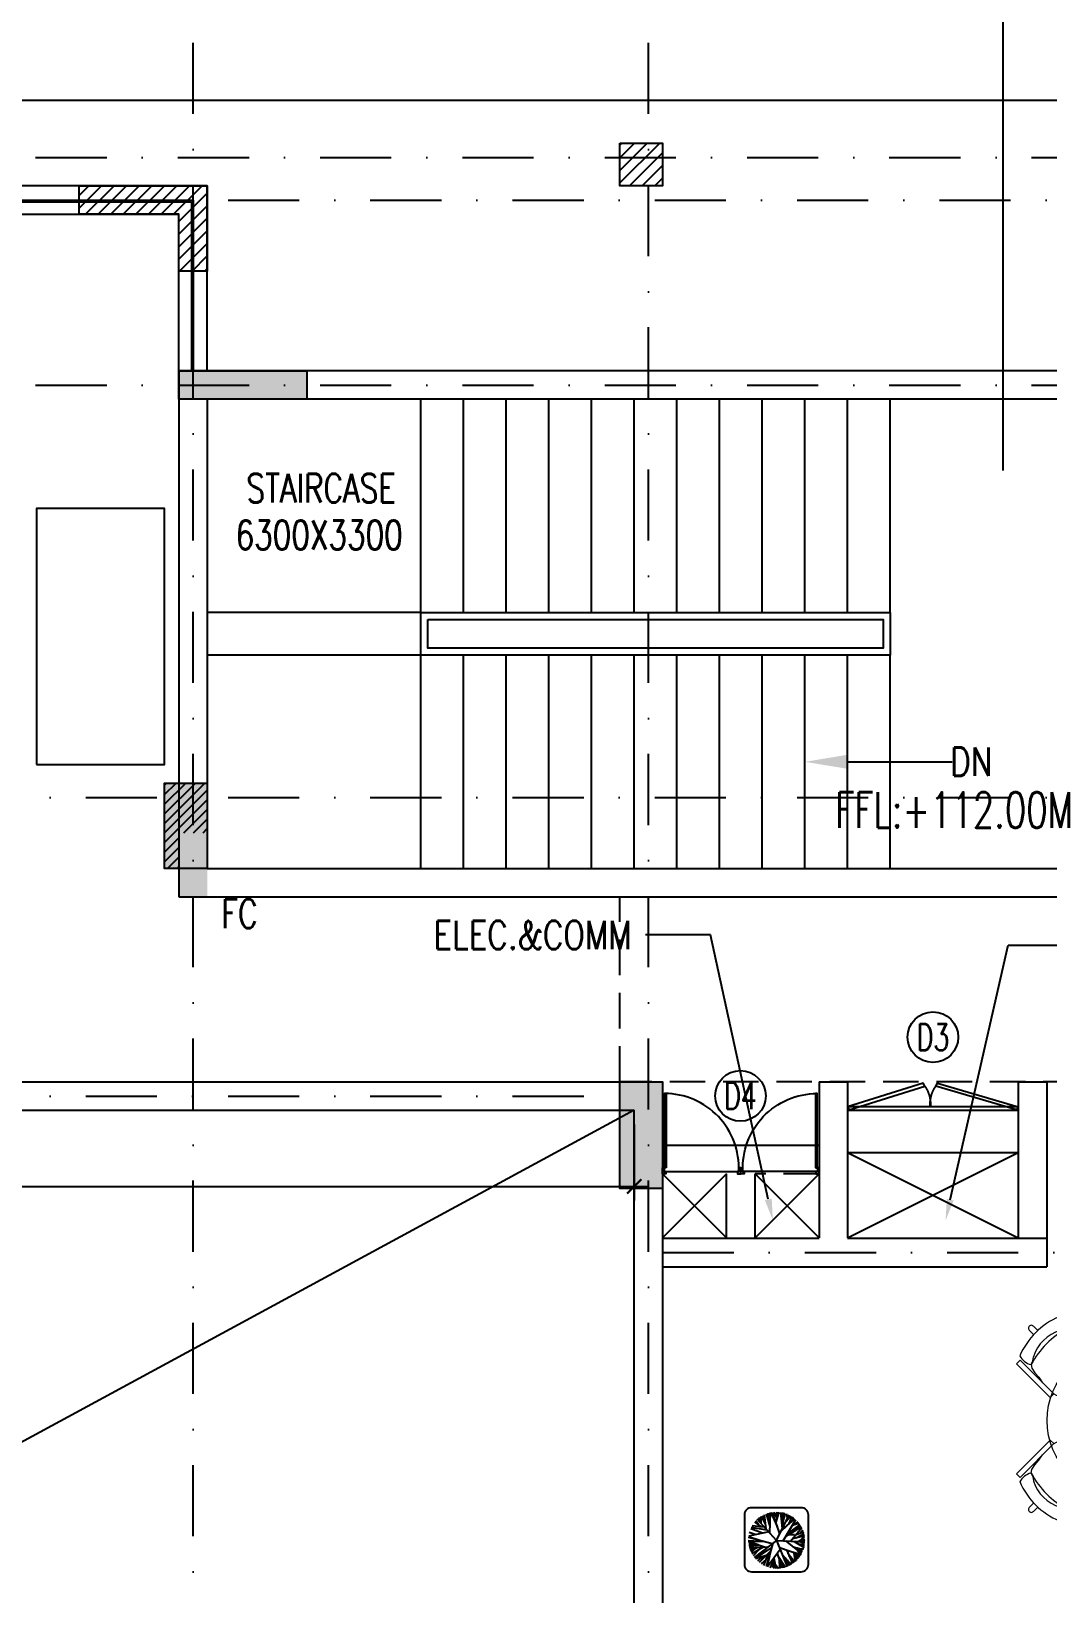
# Model space of a CAD drawing. Extents: x -32840 to 422982, y 280745 to 888746.
# Drawn here: x 221653 to 228798, y 346305 to 357292 of the extents above; entities that cross this region are included whole.
import ezdxf
from ezdxf import colors
from ezdxf.entities.mleader import LeaderData, LeaderLine
from ezdxf.enums import TextEntityAlignment as Align
from ezdxf.math import Vec2, Vec3

# ---------------------------------------------------------------- set-up
doc = ezdxf.new("R2010")
doc.units = 0
doc.header["$LTSCALE"] = 1000
doc.header["$PDMODE"] = 3
for name, pattern in [('BLDG A9 to A3 - GROUND CORE-20190731$0$HIDDEN', [9.525, 6.35, -3.175]), ('CONTINOUS', [0]), ('DASHDOT', [1, 0.5, -0.25, 0, -0.25]), ('HIDDEN', [0.375, 0.25, -0.125]), ('HIDDEN2', [0.1875, 0.125, -0.0625])]:
    doc.linetypes.add(name, pattern=pattern)
doc.layers.get('Defpoints').update_dxf_attribs({"linetype": 'HIDDEN'})
for name, color, linetype in [('3', 3, 'Continuous'), ('A-Chejja', 5, 'HIDDEN'), ('a-dim', 3, 'Continuous'), ('A-DOOR', 1, 'Continuous'), ('A-duct', 1, 'Continuous'), ('A-Duct Above', 20, 'HIDDEN2'), ('A-FL-Drop', 3, 'Continuous'), ('A-Floor Projection', 5, 'CONTINOUS'), ('A-GRID', 31, 'DASHDOT'), ('A-GRID NO', 40, 'CONTINOUS'), ('A-LOW-WALL', 4, 'Continuous'), ('A-LVL', 31, 'HIDDEN'), ('A-Rail', 1, 'Continuous'), ('A-RD', 6, 'Continuous'), ('A-STAIR', 2, 'Continuous'), ('A-Tag LVl', 2, 'Continuous'), ('A-TAG-DW', 2, 'Continuous'), ('A-TXT', 6, 'Continuous'), ('A-WALL', 7, 'CONTINOUS'), ('BLDG A9 to A3 - GROUND CORE-20190731$0$A-DOOR', 8, 'Continuous'), ('BLDG A9 to A3 - GROUND CORE-20190731$0$A-RSP ELEVATION', 8, 'Continuous'), ('DOOR', 8, 'Continuous'), ('I-False Ceiling', 7, 'Continuous'), ('N-LANDSCAPE', 94, 'Continuous'), ('Ra-Hatch', 251, 'Continuous'), ('S-RCWALL', 10, 'Continuous'), ('S-RCWALL HATCH', 165, 'Continuous')]:
    doc.layers.add(name, color=color, linetype=linetype)
doc.layers.add('A-Area duct', color=50, linetype='Continuous', plot=False)
doc.layers.add('A-FUR', color=33, linetype='Continuous', plot=False, transparency=0.5)
doc.layers.add('N-FURN', color=1, linetype='Continuous', lineweight=20)
doc.styles.add('ROMANS', font='romans.shx', dxfattribs={"width": 0.8})
doc.dimstyles.new('dim-1', dxfattribs={"dimscale": 100, "dimtxt": 2.25, "dimasz": 1, "dimexe": 1, "dimexo": 1, "dimgap": 0.5, "dimtad": 1, "dimdec": 0, "dimzin": 3, "dimdsep": 46, "dimtxsty": 'ROMANS', "dimblk": 'ARCHTICK', "dimcen": 0.0625, "dimdle": 1, "dimclrd": 256, "dimclre": 256, "dimclrt": 6, "dimadec": 0, "dimazin": 0, "dimtfac": 1, "dimtdec": 0, "dimtix": 1, "dimtmove": 1, "dimatfit": 3, "dimfxl": 1, "dimfrac": 2, "dimtolj": 1, "dimtzin": 3, "dimarcsym": 0})
pattern_1 = [(45, (225112.27, 435980.47), (-44.194174, 44.194174), [])]

# ---------------------------------------------------------------- blocks, each defined once
blk = doc.blocks.new('TAG-SEC-ARROW')
h = blk.add_hatch(color=256)
h.paths.add_polyline_path([(-10.11, 0), (-6.5, 0, -0.2206), (-4.2, 4.96)])
h.paths.add_polyline_path([(0, 8.49), (-4.16, 5, -0.175251), (0, 6.5, -0.175251), (4.16, 5)])
h.paths.add_polyline_path([(4.2, 4.96, -0.2206), (6.5, 0), (10.11, 0)])
for p, q in [((0, 8.49), (-10.11, 0)), ((0, 8.49), (10.11, 0)), ((-6.5, 0), (-10.11, 0)), ((6.5, 0), (46.5, 0))]:
    blk.add_line(p, q)
blk.add_arc((0, 0), 6.5, 0, 180)
blk = doc.blocks.new('A$Ce1edbb18')
at = {"layer": 'A-Tag LVl', "xscale": -100.0000000000005, "yscale": 100.0000000000005, "zscale": 100, "rotation": 90}
blk.add_blockref('TAG-SEC-ARROW', (14792, 2649), dxfattribs=at)
blk = doc.blocks.new('_ArchTick')
at = {"color": 0, "linetype": 'ByBlock', "const_width": 0.15}
blk.add_lwpolyline([(-0.5, -0.5), (0.5, 0.5)], dxfattribs=at)
blk = doc.blocks.new('*D2712')
at = {"layer": 'a-dim', "lineweight": -2, "transparency": 16777216}
for p, q in [((213891, 349605), (213891, 349070)), ((225891, 349605), (225891, 349070)), ((213791, 349170), (225991, 349170))]:
    blk.add_line(p, q, dxfattribs=at)
at = {"layer": 'Defpoints', "color": 0, "transparency": 16777216}
for p in [(213891, 349705), (225891, 349705), (225891, 349170)]:
    blk.add_point(p, dxfattribs=at)
at = {"layer": 'a-dim', "lineweight": -2, "transparency": 16777216, "xscale": 100, "yscale": 100, "zscale": 100, "rotation": 180}
blk.add_blockref('_ArchTick', (213891, 349170), dxfattribs=at)
at = {"layer": 'a-dim', "lineweight": -2, "transparency": 16777216, "xscale": 100, "yscale": 100, "zscale": 100}
blk.add_blockref('_ArchTick', (225891, 349170), dxfattribs=at)
at = {"layer": 'a-dim', "color": 6, "transparency": 16777216, "insert": (219891, 349333), "char_height": 225, "attachment_point": 5, "style": 'ROMANS'}
blk.add_mtext('\\A1;12000', dxfattribs=at)
blk = doc.blocks.new('RD')
at = {"style": 'ROMANS', "width": 0.75}
for tag, p in [('RT', (10.24, 14.08)), ('SZ', (10.24, 2.74))]:
    blk.add_attdef(tag, text='', height=9, dxfattribs=at).set_placement(p, align=Align.CENTER)
blk = doc.blocks.new('A$C24053CDC')
at = {"layer": '3'}
for points in [[(81, 321), (36, 371), (100, 353), (78, 427)], [(89, 403), (67, 415)], [(93, 381), (84, 431)], [(149, 361), (89, 436)], [(141, 381), (100, 443)], [(161, 330), (109, 451)], [(133, 443), (116, 455)], [(198, 371), (121, 459)], [(154, 419), (133, 466)], [(169, 403), (145, 471)], [(169, 446), (146, 471)], [(247, 248), (156, 479)], [(234, 390), (173, 483)], [(202, 438), (189, 487)], [(243, 363), (198, 488)], [(224, 460), (207, 489)], [(215, 327), (327, 480)], [(226, 412), (222, 492)], [(266, 447), (230, 493)], [(272, 404), (255, 493)], [(287, 426), (267, 492)], [(278, 456), (283, 489)], [(280, 272), (339, 475)], [(282, 442), (306, 487)], [(300, 342), (329, 479)], [(300, 342), (398, 442)], [(320, 362), (360, 466)], [(339, 414), (381, 452)], [(339, 381), (432, 410)], [(367, 390), (414, 427)], [(52, 281), (3, 276)], [(43, 286), (4, 290)], [(93, 257), (8, 309)], [(41, 321), (11, 318)], [(104, 305), (15, 329)], [(69, 314), (23, 347)], [(169, 252), (31, 363)], [(222, 309), (37, 375)], [(67, 381), (45, 386)], [(89, 357), (52, 398)], [(76, 371), (61, 408)], [(247, 248), (442, 398)], [(287, 278), (493, 224)], [(291, 310), (435, 407)], [(327, 306), (483, 316)], [(339, 318), (435, 404)], [(344, 309), (493, 262)], [(367, 310), (462, 366)], [(385, 296), (489, 294)], [(405, 333), (452, 382)], [(409, 288), (493, 258)], [(418, 313), (474, 342)], [(424, 296), (487, 305)], [(437, 278), (490, 281)], [(441, 325), (469, 354)], [(455, 333), (479, 329)], [(459, 316), (482, 321)], [(247, 248), (0, 262)], [(65, 258), (0, 238)], [(28, 248), (0, 252)], [(48, 258), (3, 269)], [(45, 252), (3, 216)], [(105, 233), (4, 203)], [(57, 220), (4, 208)], [(78, 225), (8, 188)], [(76, 197), (11, 173)], [(45, 187), (19, 155)], [(125, 255), (27, 136)], [(117, 164), (31, 131)], [(169, 215), (32, 131)], [(64, 144), (36, 119)], [(156, 194), (41, 111)], [(81, 140), (45, 107)], [(189, 252), (81, 65)], [(178, 140), (88, 61)], [(137, 196), (92, 196)], [(210, 172), (92, 57)], [(247, 248), (137, 25)], [(197, 146), (211, 4)], [(219, 191), (282, 4)], [(249, 247), (248, 247), (245, 247), (248, 247), (249, 247)], [(247, 248), (417, 62)], [(306, 184), (299, 5)], [(315, 173), (490, 211)], [(328, 159), (466, 135)], [(339, 147), (352, 24)], [(347, 262), (494, 252)], [(370, 184), (473, 147)], [(385, 147), (470, 142)], [(389, 258), (493, 258)], [(393, 249), (493, 216)], [(435, 197), (485, 179)], [(95, 111), (51, 98)], [(118, 126), (60, 86)], [(122, 66), (98, 50)], [(137, 102), (112, 41)], [(165, 83), (121, 34)], [(152, 57), (158, 18)], [(191, 81), (169, 13)], [(178, 41), (182, 9)], [(189, 130), (193, 6)], [(252, 90), (224, 1)], [(239, 127), (295, 5)], [(243, 58), (268, 1)], [(250, 38), (243, 0)], [(302, 127), (335, 17)], [(319, 75), (319, 10)], [(343, 105), (380, 38)], [(347, 71), (374, 37)], [(352, 132), (459, 122)], [(377, 130), (437, 90)], [(381, 102), (381, 41)], [(381, 74), (393, 47)], [(394, 85), (400, 53)], [(405, 111), (428, 79)]]:
    blk.add_lwpolyline(points, dxfattribs=at)
blk = doc.blocks.new('WWWWW')
at = {"layer": 'N-FURN', "lineweight": 5}
for p, q in [((370912, -176778), (370943, -176810)), ((370972, -176781), (370941, -176750)), ((371128, -176780), (371156, -176775)), ((371156, -176775), (371182, -176763)), ((371208, -176769), (371182, -176763)), ((371240, -176789), (371208, -176769)), ((371884, -176789), (371917, -176769)), ((371917, -176769), (371942, -176763)), ((371969, -176775), (371942, -176763)), ((371997, -176780), (371969, -176775)), ((372152, -176781), (372184, -176750)), ((372212, -176778), (372182, -176810)), ((371271, -176817), (371240, -176789)), ((371311, -176845), (371271, -176817)), ((371813, -176845), (371853, -176817)), ((371853, -176817), (371884, -176789)), ((370925, -177020), (370936, -176993)), ((370936, -176993), (370942, -176965)), ((372188, -176993), (372183, -176965)), ((372200, -177020), (372188, -176993)), ((370925, -177020), (370930, -177045)), ((370930, -177045), (370950, -177078)), ((370950, -177078), (370978, -177109)), ((370978, -177109), (371006, -177149)), ((372147, -177109), (372118, -177149)), ((372174, -177078), (372147, -177109)), ((372194, -177045), (372174, -177078)), ((372200, -177020), (372194, -177045)), ((370978, -177693), (371006, -177654)), ((372147, -177693), (372118, -177654)), ((370925, -177783), (370930, -177757)), ((370930, -177757), (370950, -177725)), ((370950, -177725), (370978, -177693)), ((372174, -177725), (372147, -177693)), ((372194, -177757), (372174, -177725)), ((372200, -177783), (372194, -177757)), ((370925, -177783), (370936, -177809)), ((370936, -177809), (370942, -177837)), ((372188, -177809), (372183, -177837)), ((372200, -177783), (372188, -177809)), ((371271, -177986), (371240, -178014)), ((371311, -177958), (371271, -177986)), ((371813, -177958), (371853, -177986)), ((371853, -177986), (371884, -178014)), ((370912, -178025), (370943, -177993)), ((370972, -178022), (370941, -178053)), ((371128, -178023), (371156, -178028)), ((371156, -178028), (371182, -178039)), ((371208, -178034), (371182, -178039)), ((371240, -178014), (371208, -178034)), ((371884, -178014), (371917, -178034)), ((371917, -178034), (371942, -178039)), ((371969, -178028), (371942, -178039)), ((371997, -178023), (371969, -178028)), ((372152, -178022), (372184, -178053)), ((372212, -178025), (372182, -177993))]:
    blk.add_line(p, q, dxfattribs=at)
for points in [[(371176, -176661), (371152, -176686), (371389, -176923), (371413, -176898)], [(371948, -176661), (371973, -176686), (371736, -176923), (371711, -176898)], [(370847, -176989), (370822, -177014), (371059, -177251), (371084, -177226)], [(372278, -176989), (372302, -177014), (372065, -177251), (372040, -177226)], [(370847, -177814), (370822, -177789), (371059, -177552), (371084, -177576)], [(372278, -177814), (372302, -177789), (372065, -177552), (372040, -177576)], [(371176, -178142), (371152, -178117), (371389, -177880), (371413, -177904)], [(371948, -178142), (371973, -178117), (371736, -177880), (371711, -177904)]]:
    blk.add_lwpolyline(points, close=True, dxfattribs=at)
blk.add_circle((371562, -177413), 525, dxfattribs=at)
for centre, radius, start, end in [((371329, -177168), 527, 113.1534, 156.6199), ((370926, -176764), 20.1, 44.5638, 225.2094), ((371468, -177307), 614, 118.1857, 152.168), ((371081, -176778), 103, 8.1567, 66.3325), ((372044, -176778), 103, 113.6675, 171.8433), ((371656, -177307), 614, 27.832, 61.8143), ((371795, -177168), 527, 23.3801, 66.8466), ((372198, -176764), 20.1, 314.7906, 135.4362), ((371209, -177048), 280, 106.8842, 162.889), ((371916, -177048), 280, 17.111, 73.1158), ((370959, -176893), 132, 210.2855, 254.7717), ((371011, -176849), 417, 289.7357, 340.0375), ((371297, -176978), 107, 352.8416, 31.0828), ((371827, -176978), 107, 148.9172, 187.1584), ((372113, -176849), 417, 199.9625, 250.2643), ((372165, -176893), 132, 285.2283, 329.7145), ((371139, -177142), 100, 236.8897, 277.6146), ((371986, -177142), 100, 262.3854, 303.1103), ((371139, -177660), 100, 82.3854, 123.1103), ((371011, -177954), 417, 19.9625, 70.2643), ((372113, -177954), 417, 109.7357, 160.0375), ((371986, -177660), 100, 56.8897, 97.6146), ((370959, -177910), 132, 105.2283, 149.7145), ((371329, -177634), 527, 203.3801, 246.8466), ((371468, -177496), 614, 207.832, 241.8143), ((371209, -177755), 280, 197.111, 253.1158), ((371297, -177824), 107, 328.9172, 7.1584), ((371827, -177824), 107, 172.8416, 211.0828), ((371656, -177496), 614, 298.1857, 332.168), ((371916, -177755), 280, 286.8842, 342.889), ((371795, -177634), 527, 293.1534, 336.6199), ((372165, -177910), 132, 30.2855, 74.7717), ((370926, -178039), 20.1, 134.7906, 315.4362), ((371081, -178025), 103, 293.6675, 351.8433), ((372044, -178025), 103, 188.1567, 246.3325), ((372198, -178039), 20.1, 224.5638, 45.2094)]:
    blk.add_arc(centre, radius, start, end, dxfattribs=at)
blk = doc.blocks.new('900 SINGLE 1')
for points in [[(43, 71), (23, 71), (23, 924), (43, 924)], [(37, 29), (37, 0), (0, 0), (0, 71), (19, 71), (19, 29)], [(863, 29), (863, 0), (900, 0), (900, 71), (881, 71), (881, 29)]]:
    blk.add_lwpolyline(points, close=True)
at = {"color": 8}
blk.add_arc((23, 71), 854, 357.1964, 90, dxfattribs=at)
at = {"layer": 'A-FL-Drop'}
blk.add_line((19, 29), (881, 29), dxfattribs=at)
blk = doc.blocks.new('TAG-DOOR-WINOW')
blk.add_circle((0, 0), 2.37)
at = {"color": 6, "style": 'ROMANS', "width": 0.7}
blk.add_attdef('DW', text='', height=2.5, dxfattribs=at).set_placement((0, 0), align=Align.MIDDLE_CENTER)
blk = doc.blocks.new('zw$4534')
at = {"layer": 'BLDG A9 to A3 - GROUND CORE-20190731$0$A-DOOR', "linetype": 'Continuous', "ltscale": 5}
for points in [[(-414.4, -17.4), (-405.9, -2.2), (-39, -117.1), (-47.5, -132.3)], [(414.4, -17.4), (405.9, -2.2), (14, -117.1), (22.5, -132.3)]]:
    blk.add_lwpolyline(points, close=True, dxfattribs=at)
at = {"layer": 'BLDG A9 to A3 - GROUND CORE-20190731$0$A-RSP ELEVATION', "linetype": 'BLDG A9 to A3 - GROUND CORE-20190731$0$HIDDEN', "ltscale": 0.2}
blk.add_lwpolyline([(-414.4, -17.4), (-414.4, 0), (414.4, 0), (414.4, -17.4)], close=True, dxfattribs=at)
for centre, start, end in [((-166.3, -29.9), 325.59083, 4.63959), ((141.3, -29.9), 175.36041, 214.40917)]:
    blk.add_arc(centre, 154.3, start, end, dxfattribs=at)
blk = doc.blocks.new('GR')
at = {"layer": 'A-GRID'}
for p, q in [((225368, 436985), (225368, 465812)), ((228568, 436985), (228568, 465812)), ((214260, 452680), (235619, 452680)), ((213612, 452380), (235578, 452380)), ((214260, 451080), (256876, 451080)), ((213612, 448180), (236085, 448180)), ((213612, 446080), (228568, 446080)), ((228668, 444980), (256876, 444980))]:
    blk.add_line(p, q, dxfattribs=at)

msp = doc.modelspace()

# ---------------------------------------------------------------- hatches: boundary and pattern name
at = {"layer": 'I-False Ceiling'}
h = msp.add_hatch(dxfattribs=at)
h.set_pattern_fill('ANSI31', color=8, scale=15)
h.set_pattern_definition([(45, (-2577.25, 4e-06), (-33.6759605, 33.6759605), [])])
h.paths.add_polyline_path([(222590.6, 352005.3), (222590.6, 351405.3), (222690.6, 351405.3), (222690.6, 351655.3), (222890.6, 351655.3), (222890.6, 352005.3)])
h = msp.add_hatch(color=8, dxfattribs=at)
h.dxf.hatch_style = 1
h.paths.add_polyline_path([(222690.6, 351655.3), (222890.6, 351655.3), (222890.6, 351205.3), (222690.6, 351205.3)])
at = {"layer": 'S-RCWALL HATCH'}
h = msp.add_hatch(dxfattribs=at)
h.set_pattern_fill('ANSI31', color=253, scale=500, style=0)
h.set_pattern_definition(pattern_1)
h.paths.add_polyline_path([(225790.6, 356505.3), (226090.6, 356505.3), (226090.6, 356205.3), (225790.6, 356205.3)])
h = msp.add_hatch(dxfattribs=at)
h.set_pattern_fill('ANSI31', color=253, scale=500, style=0)
h.set_pattern_definition(pattern_1)
h.paths.add_polyline_path([(221990.6, 356205.3), (222890.6, 356205.3), (222890.6, 355605.3), (222690.6, 355605.3), (222690.6, 356005.3), (221990.6, 356005.3)])
for points in [[(222690.6, 354905.3), (223590.6, 354905.3), (223590.6, 354705.3), (222690.6, 354705.3)], [(222890.6, 351405.3), (222590.6, 351405.3), (222590.6, 352005.3), (222890.6, 352005.3)], [(225790.6, 349905.3), (226090.6, 349905.3), (226090.6, 349155.3), (225790.6, 349155.3)]]:
    msp.add_hatch(color=253, dxfattribs=at).paths.add_polyline_path(points)

# ---------------------------------------------------------------- linework, layer by layer
msp.add_line((228790.6, 348805), (228790.6, 348605))
at = {"layer": 'A-Area duct'}
msp.add_line((227390.6, 349407.3), (228590.6, 349407.3), dxfattribs=at)
at = {"layer": 'A-Chejja'}
msp.add_lwpolyline([(229390.6, 351205), (229390.6, 349905), (225790.6, 349905), (225790.6, 351205)], dxfattribs=at)
at = {"layer": 'A-duct'}
for p, q in [((225890.6, 349705), (213890.6, 343205)), ((227390.6, 349407.3), (228590.6, 348807.3)), ((227390.6, 348807.3), (228590.6, 349407.3))]:
    msp.add_line(p, q, dxfattribs=at)
at = {"layer": 'A-duct', "ltscale": 2}
for p, q in [((227190.6, 349457.3), (226090.6, 349457.3)), ((226540.6, 349257.3), (226090.6, 348807.3)), ((226090.6, 349257.3), (226540.6, 348807.3)), ((226540.6, 348807.3), (226540.6, 349257.3)), ((226740.6, 348807.3), (226740.6, 349257.3)), ((226740.6, 349257.3), (227190.6, 348807.3)), ((227190.6, 349257.3), (226740.6, 348807.3))]:
    msp.add_line(p, q, dxfattribs=at)
at = {"layer": 'A-Duct Above', "ltscale": 2}
msp.add_line((227190.6, 349257.3), (226740.6, 349257.3), dxfattribs=at)
at = {"layer": 'A-Floor Projection'}
msp.add_lwpolyline([(232590.6, 354905), (232590.6, 356805), (213165.6, 356805), (213165.6, 356205)], dxfattribs=at)
at = {"layer": 'A-FUR', "linetype": 'Continuous'}
msp.add_lwpolyline([(221690.6, 352136), (222590.6, 352136), (222590.6, 353936), (221690.6, 353936)], close=True, dxfattribs=at)
at = {"layer": 'A-LOW-WALL'}
for p, q in [((222890.6, 356205), (213890.6, 356205)), ((222890.6, 354905), (222890.6, 356205)), ((213890.6, 356005), (222690.6, 356005)), ((222690.6, 354905), (222690.6, 356005))]:
    msp.add_line(p, q, dxfattribs=at)
at = {"layer": 'A-Rail'}
for p, q in [((213890.6, 356105), (222790.6, 356105)), ((213890.6, 356093), (222778.6, 356093)), ((222778.6, 356093), (222778.6, 354905)), ((222790.6, 356105), (222790.6, 354905))]:
    msp.add_line(p, q, dxfattribs=at)
for points in [[(224390.6, 353205), (227690.6, 353205), (227690.6, 352905), (224390.6, 352905)], [(224440.6, 353155), (227640.6, 353155), (227640.6, 352955), (224440.6, 352955)]]:
    msp.add_lwpolyline(points, close=True, dxfattribs=at)
at = {"layer": 'A-STAIR'}
for p, q in [((224390.6, 353205), (224390.6, 354705)), ((224690.6, 353205), (224690.6, 354705)), ((224990.6, 353205), (224990.6, 354705)), ((225290.6, 353205), (225290.6, 354705)), ((225590.6, 353205), (225590.6, 354705)), ((225890.6, 353205), (225890.6, 354705)), ((226190.6, 353205), (226190.6, 354705)), ((226490.6, 353205), (226490.6, 354705)), ((226790.6, 353205), (226790.6, 354705)), ((227090.6, 353205), (227090.6, 354705)), ((227390.6, 353205), (227390.6, 354705)), ((227690.6, 353205), (227690.6, 354705)), ((224390.6, 353205), (222890.6, 353205)), ((224390.6, 352905), (222890.6, 352905)), ((224390.6, 351405), (224390.6, 352905)), ((224690.6, 351405), (224690.6, 352905)), ((224990.6, 351405), (224990.6, 352905)), ((225290.6, 351405), (225290.6, 352905)), ((225590.6, 351405), (225590.6, 352905)), ((225890.6, 351405), (225890.6, 352905)), ((226190.6, 351405), (226190.6, 352905)), ((226490.6, 351405), (226490.6, 352905)), ((226790.6, 351405), (226790.6, 352905)), ((227090.6, 351405), (227090.6, 352905)), ((227390.6, 351405), (227390.6, 352905)), ((227690.6, 351405), (227690.6, 352905))]:
    msp.add_line(p, q, dxfattribs=at)
at = {"layer": 'A-WALL'}
for p, q in [((229390.6, 354905), (222690.6, 354905)), ((222690.6, 354905), (222690.6, 351205)), ((229190.6, 354705), (222690.6, 354705)), ((222890.6, 354705), (222890.6, 351405)), ((222890.6, 351405), (229190.6, 351405)), ((222690.6, 351205), (229390.6, 351205)), ((213690.6, 349905), (226090.6, 349905)), ((226090.6, 349905), (226090.6, 343005)), ((227190.6, 349905), (227190.6, 348807.3)), ((227190.6, 349905), (227390.6, 349905)), ((227390.6, 349905), (227390.6, 348807.3)), ((228590.6, 349905), (228590.6, 348805)), ((228590.6, 349905), (228790.6, 349905)), ((228790.6, 349905), (228790.6, 348805)), ((213890.6, 349705), (225890.6, 349705)), ((225890.6, 343205), (225890.6, 349705)), ((227390.6, 349705), (228590.6, 349705)), ((226090.6, 348805), (227190.6, 348805)), ((227390.6, 348805), (228790.6, 348805)), ((226090.6, 348605), (228790.6, 348605))]:
    msp.add_line(p, q, dxfattribs=at)
at = {"layer": 'N-LANDSCAPE', "ltscale": 10}
msp.add_lwpolyline([(226715.4, 346460.3), (227065.4, 346460.3, 0.4142136), (227115.4, 346510.3), (227115.4, 346860.3, 0.4142136), (227065.4, 346910.3), (226715.4, 346910.3, 0.4142136), (226665.4, 346860.3), (226665.4, 346510.3, 0.4142136)], format="xyb", close=True, dxfattribs=at)
at = {"layer": 'S-RCWALL'}
for points in [[(225790.6, 356505.3), (226090.6, 356505.3), (226090.6, 356205.3), (225790.6, 356205.3)], [(222690.6, 354905.3), (223590.6, 354905.3), (223590.6, 354705.3), (222690.6, 354705.3)], [(222890.6, 351405.3), (222590.6, 351405.3), (222590.6, 352005.3), (222890.6, 352005.3)], [(225790.6, 349905.3), (226090.6, 349905.3), (226090.6, 349155.3), (225790.6, 349155.3)]]:
    msp.add_lwpolyline(points, close=True, dxfattribs=at)
msp.add_lwpolyline([(221990.6, 356205.3), (222890.6, 356205.3), (222890.6, 355605.3), (222690.6, 355605.3), (222690.6, 356005.3), (221990.6, 356005.3), (221990.6, 356205.3)], dxfattribs=at)

# ---------------------------------------------------------------- block references
msp.add_blockref('A$Ce1edbb18', (213690.6, 356205))
at = {"layer": 'A-DOOR', "yscale": 0.6111111111271883, "zscale": 0.6111111111271883}
for p, xscale in [((226090.6, 349257.3), 0.6111111111271883), ((227190.6, 349257.3), -0.6111111111271883)]:
    msp.add_blockref('900 SINGLE 1', p, dxfattribs=dict(at, xscale=xscale))
at = {"layer": 'A-GRID NO'}
msp.add_blockref('GR', (-2577.2, -96275.4), dxfattribs=at)
at = {"layer": 'A-RD'}
ref = msp.add_blockref('RD', (223336.4, 353569.3), dxfattribs=dict(at, xscale=29.00000000000003, yscale=29.00000000000003, zscale=29.00000000000003, rotation=359.9999973745001))
ref.add_attrib('RT', 'STAIRCASE', dxfattribs={"height": 203, "rotation": 360, "style": 'ROMANS', "width": 0.75}).set_placement((223691.4, 353977.5), align=Align.CENTER)
ref.add_attrib('SZ', '6300X3300', dxfattribs={"height": 203, "rotation": 360, "style": 'ROMANS', "width": 0.75}).set_placement((223676.9, 353648.9), align=Align.CENTER)
ref = msp.add_blockref('RD', (222762.3, 350577.8), dxfattribs=dict(at, xscale=29.00000000000004, yscale=29.00000000000004, zscale=29.00000000000004, rotation=359.9999973745001))
ref.add_attrib('RT', 'FC', dxfattribs={"height": 203, "rotation": 360, "style": 'ROMANS', "width": 0.75}).set_placement((223117.4, 350985.9), align=Align.CENTER)
at = {"layer": 'A-TAG-DW'}
ref = msp.add_blockref('TAG-DOOR-WINOW', (227990.9, 350219.1), dxfattribs=dict(at, xscale=75, yscale=75, zscale=75, rotation=334.3000000001243))
ref.add_attrib('DW', 'D3', dxfattribs={"layer": '0', "color": 6, "height": 187.5, "style": 'ROMANS', "width": 0.7}).set_placement((227990.9, 350219.1), align=Align.MIDDLE_CENTER)
ref = msp.add_blockref('TAG-DOOR-WINOW', (226637.9, 349805.8), dxfattribs=dict(at, xscale=75, yscale=75, zscale=75, rotation=334.3000000001243))
ref.add_attrib('DW', 'D4', dxfattribs={"layer": '0', "color": 6, "height": 187.5, "style": 'ROMANS', "width": 0.7}).set_placement((226637.9, 349805.8), align=Align.MIDDLE_CENTER)
at = {"layer": 'DOOR', "xscale": -1.447755815262093, "yscale": 1.447755815262093, "zscale": 1.447755815262092, "rotation": 180}
msp.add_blockref('zw$4534', (227990.6, 349705), dxfattribs=at)
at = {"layer": 'N-LANDSCAPE', "ltscale": 10, "xscale": 0.8064, "yscale": 0.8064, "zscale": 0.8064, "rotation": 180}
msp.add_blockref('A$C24053CDC', (227091.4, 346880.7), dxfattribs=at)
at = {"layer": 'Ra-Hatch', "lineweight": 5}
msp.add_blockref('WWWWW', (-142243.8, 524936.7), dxfattribs=at)

# ---------------------------------------------------------------- texts
at = {"layer": 'A-LVL', "style": 'ROMANS', "width": 0.7}
msp.add_text('FFL:+112.00M', height=250, dxfattribs=at).set_placement((227304, 351691.4, 0))

# ---------------------------------------------------------------- dimensions: what is measured, and where the dimension line sits
at = {"layer": 'a-dim'}
dim = msp.add_linear_dim(base=(225890.6, 349170.4), p1=(213890.6, 349705), p2=(225890.6, 349705), dimstyle='dim-1', dxfattribs=at)
dim.commit()
dim.dimension.update_dxf_attribs({"geometry": '*D2712', "text_midpoint": (219890.6, 349332.9)})

# ---------------------------------------------------------------- leaders
at = {"layer": 'A-STAIR', "color": 3}
ml = msp.add_multileader_mtext('Standard', dxfattribs=at)
ml.set_content('DN', color=3, style='ROMANS')
ml.set_leader_properties()
ml.build(insert=Vec2(0, 0))
ml.multileader.update_dxf_attribs({"text_right_attachment_type": 6, "dogleg_length": 50, "arrow_head_size": 300})
ctx = ml.context
ctx.base_point, ctx.char_height, ctx.arrow_head_size, ctx.landing_gap_size, ctx.plane_origin = Vec3(228127.2, 352156.2), 200, 300, 0.09, Vec3(226950.6, 413315)
ctx.right_attachment, ctx.text_align_type = 6, 1
notes = []
notes.append((ctx, [(0, (1, 1, 0), (228055.7, 352156.2), (1, 0), 71.5, [(0, [(227090.6, 352155)], 0, [])])]))
ctx.mtext.insert, ctx.mtext.alignment, ctx.mtext.flow_direction = Vec3(228260.6, 352256.2), 2, 5
at = {"layer": 'A-TXT'}
ml = msp.add_multileader_mtext('Standard', dxfattribs=at)
ml.set_content('ELEC.&COMM', color=256, style='ROMANS')
ml.set_leader_properties()
ml.build(insert=Vec2(0, 0))
ml.multileader.update_dxf_attribs({"dogleg_length": 50, "arrow_head_size": 150})
ctx = ml.context
ctx.base_point, ctx.char_height, ctx.arrow_head_size, ctx.plane_origin = Vec3(224479.6, 350937.6), 200, 150, Vec3(232225.2, 351163.1)
notes.append((ctx, [(1, (1, 1, 0), (226426.4, 350937.6), (-1, 0), 457, [(0, [(226865.6, 348932.3)], 0, [])])]))
ctx.mtext.insert, ctx.mtext.flow_direction = Vec3(224481.6, 351037.6), 5
ml = msp.add_multileader_mtext('Standard', dxfattribs=at)
ml.set_content('FHC', color=256, style='ROMANS')
ml.set_leader_properties()
ml.build(insert=Vec2(0, 0))
ml.multileader.update_dxf_attribs({"dogleg_length": 50, "arrow_head_size": 150})
ctx = ml.context
ctx.base_point, ctx.char_height, ctx.arrow_head_size, ctx.plane_origin = Vec3(228976.1, 350866.4), 200, 150, Vec3(222720.1, 351160.7)
ctx.text_align_type = 2
notes.append((ctx, [(1, (1, 1, 0), (228519, 350866.4), (1, 0), 457, [(0, [(228079.7, 348930)], 0, [])])]))
ctx.mtext.insert, ctx.mtext.alignment, ctx.mtext.flow_direction = Vec3(229389.5, 350966.4), 3, 5
for ctx, leaders in notes:
    for number, flags, end, landing, length, lines in leaders:
        leader = LeaderData()
        leader.index, (leader.has_last_leader_line, leader.has_dogleg_vector, leader.attachment_direction) = number, flags
        leader.last_leader_point, leader.dogleg_vector, leader.dogleg_length = Vec3(end), Vec3(landing), length
        for number, points, colour, breaks in lines:
            line = LeaderLine()
            line.index, line.vertices, line.color, line.breaks = number, Vec3.list(points), colors.encode_raw_color(colour), breaks
            leader.lines.append(line)
        ctx.leaders.append(leader)

doc.saveas('drawing.dxf')
